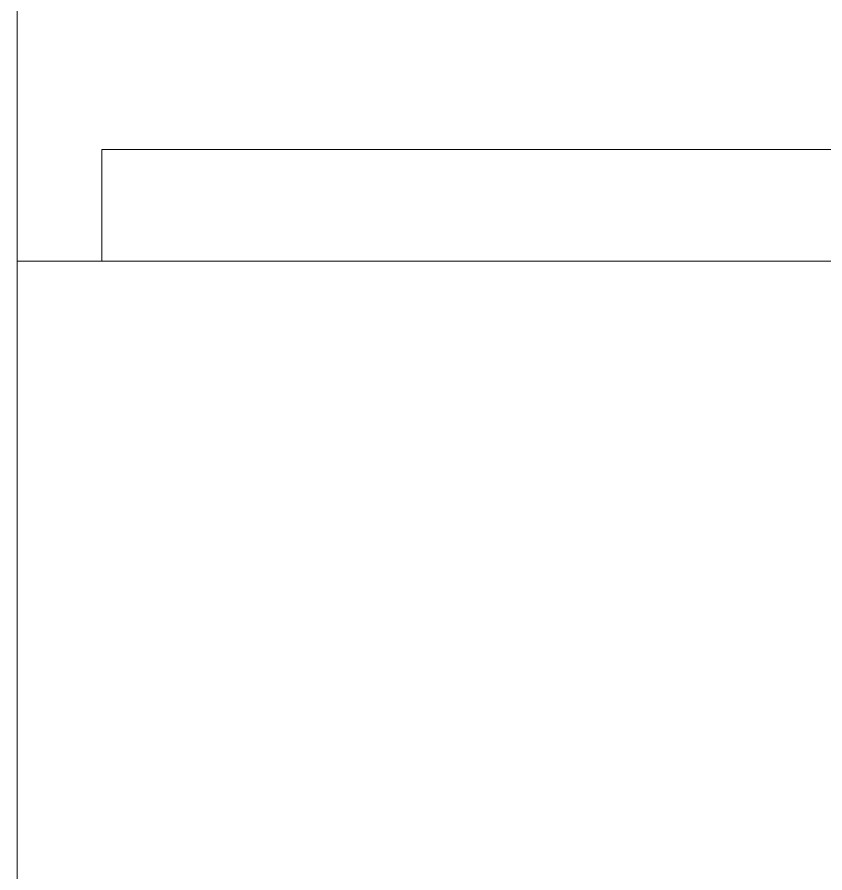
# Model space of a CAD drawing. Header units: metres. Extents: x -18.34 to -13.25, y -25.49 to -16.26.
# Drawn here: x -18.235 to -17.9971, y -21.5815 to -21.3294 of the extents above; entities that cross this region are included whole.
import ezdxf

# ---------------------------------------------------------------- set-up
doc = ezdxf.new("R2010")
doc.units = ezdxf.units.M
for name, color, linetype, lineweight in [('_Em vista_', 9, 'Continuous', 5), ('Padrão de superfície', 7, 'Continuous', 5), ('Quadro estrutural', 7, 'Continuous', 5), ('Telhados', 7, 'Continuous', 5)]:
    doc.layers.add(name, color=color, linetype=linetype, lineweight=lineweight)

# ---------------------------------------------------------------- blocks, each defined once
blk = doc.blocks.new('Tram - Tram-V4295-Pavimento 02 - Executivo')
at = {"layer": 'Quadro estrutural'}
for p, q in [((0, 0.01714), (0, 0.05)), ((0, 0.05), (0.98092, 0.05))]:
    blk.add_line(p, q, dxfattribs=at)

msp = doc.modelspace()

# ---------------------------------------------------------------- hatches: boundary and pattern name
at = {"layer": 'Padrão de superfície'}
h = msp.add_hatch(dxfattribs=at)
h.set_pattern_fill('FP_1', color=251, style=0, pattern_type=2)
h.set_pattern_definition([(90, (0.011, -1.833), (-0.3, 2e-17), [])])
h.paths.add_polyline_path([(-16.97066, -24.60124), (-15.065, -24.60124), (-15.065, -23.73124), (-14.265, -23.73124), (-14.265, -24.60124), (-14.115, -24.60124), (-14.115, -21.40124), (-18.235, -21.40124), (-18.235, -24.60124)])

# ---------------------------------------------------------------- linework, layer by layer
at = {"layer": '_Em vista_'}
msp.add_line((-18.235, -16.26124), (-18.235, -21.40124), dxfattribs=at)
at = {"layer": 'Telhados'}
for p, q in [((-18.235, -24.60124), (-18.235, -21.40124)), ((-18.235, -21.40124), (-14.115, -21.40124))]:
    msp.add_line(p, q, dxfattribs=at)

# ---------------------------------------------------------------- block references
at = {"layer": 'Quadro estrutural'}
msp.add_blockref('Tram - Tram-V4295-Pavimento 02 - Executivo', (-18.21, -21.41839), dxfattribs=at)

doc.saveas('drawing.dxf')
